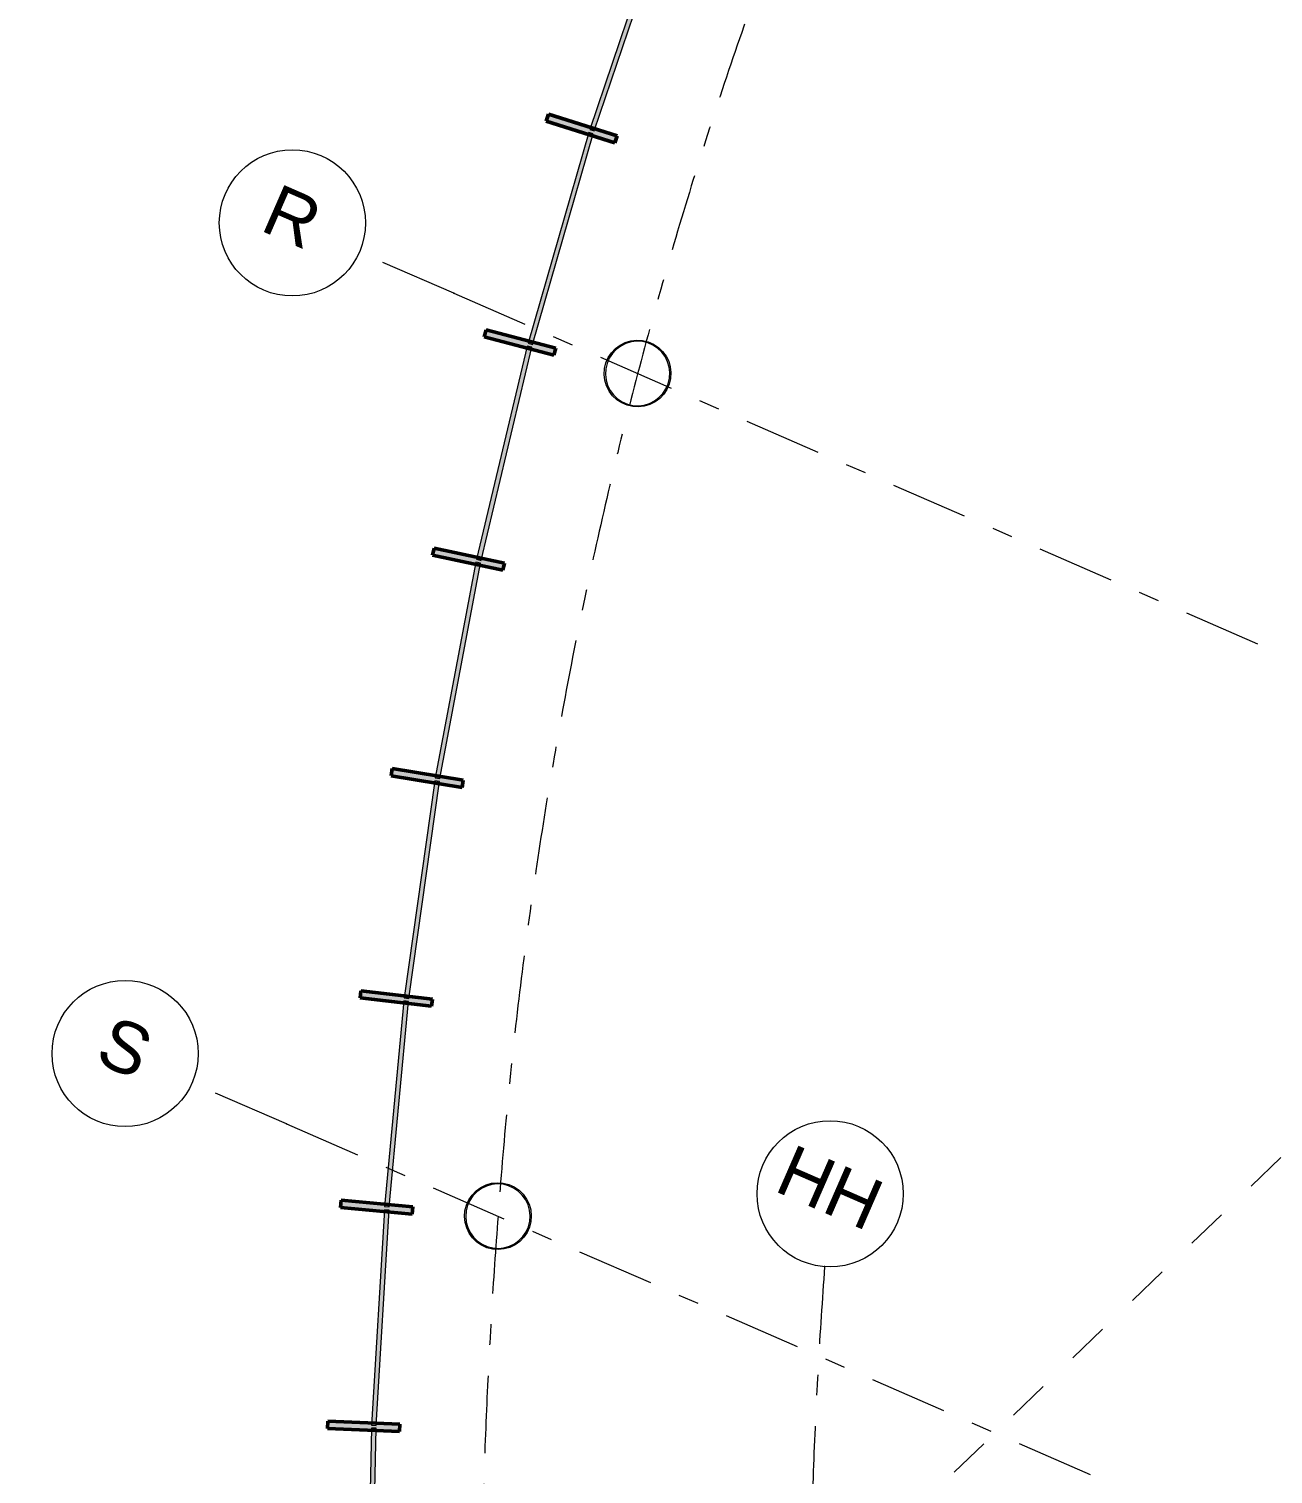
# Model space of a CAD drawing. Header units: millimetres. Extents: x -50172 to 90294, y -80883 to 25069.
# Drawn here: x -47615 to -39102, y -55960 to -46074 of the extents above; entities that cross this region are included whole.
import ezdxf
from ezdxf.enums import TextEntityAlignment as Align

# ---------------------------------------------------------------- set-up
doc = ezdxf.new("R2010")
doc.units = ezdxf.units.MM
doc.header["$MEASUREMENT"] = 0
doc.linetypes.add('Dashed', pattern=[564.444447, 282.222223, -282.222223])
doc.linetypes.add('Double Dashed', pattern=[1093.611073, 529.166651, -211.666656, 141.111112, -211.666656])
for name, color, linetype in [('COLUMN.IFC Import', 7, 'Continuous'), ('New_A-15-MG_Structural_Grid_Phase_2', 7, 'Continuous'), ('New_A-25-M_Curtain_Wall', 7, 'Continuous')]:
    doc.layers.add(name, color=color, linetype=linetype)
for name, color, linetype, lineweight in [('COLUMN.IFC Import_Pen_No__2', 8, 'Continuous', 15), ('New_A-25-M_Curtain_Wall_Pen_No__1', 7, 'Continuous', 13), ('New_A-95-P_Drawing_Pen_No__1', 7, 'Continuous', 13)]:
    doc.layers.add(name, color=color, linetype=linetype, lineweight=lineweight)
for name, color, linetype, lineweight, true_color in [('New_A-15-MG_Structural_Grid_Phase_2_Pen_No__222', 7, 'Continuous', 13, 0x65af33), ('New_A-25-M_Curtain_Wall_Pen_No__144', 7, 'Continuous', 0, 0xc8c8c8), ('New_A-25-M_Curtain_Wall_Pen_No__165', 7, 'Continuous', 0, 0x006060), ('New_A-25-M_Curtain_Wall_Pen_No__27', 7, 'Continuous', 50, 0x2a2a2a)]:
    doc.layers.add(name, color=color, linetype=linetype, lineweight=lineweight, true_color=true_color)
doc.styles.add('GENERATED_STYLE_4', font='')
doc.styles.get('GENERATED_STYLE_4').set_extended_font_data('Swis721 BT')

# ---------------------------------------------------------------- blocks, each defined once
blk = doc.blocks.new('Curtain Wall_19_1')
at = {"layer": 'New_A-25-M_Curtain_Wall_Pen_No__144', "linetype": 'Continuous'}
for points in [[(-44060, -46657.8), (-44075, -46705.5), (-43605.6, -46852.9), (-43590.6, -46805.2)], [(-44486.4, -48132.3), (-44499.1, -48180.6), (-44023.3, -48305.8), (-44010.6, -48257.4)], [(-44842.9, -49625.2), (-44853.3, -49674.1), (-44372.2, -49776.7), (-44361.7, -49727.8)], [(-45128.7, -51133.2), (-45136.8, -51182.6), (-44651.3, -51262.4), (-44643.2, -51213)], [(-45343.1, -52652.8), (-45348.9, -52702.5), (-44860.2, -52759.7), (-44854.4, -52710)], [(-45478.4, -54086.4), (-45483.1, -54136.1), (-44993.2, -54182.2), (-44988.6, -54132.4)]]:
    blk.add_hatch(color=256, dxfattribs=at).paths.add_polyline_path(points)
at = {"layer": 'New_A-25-M_Curtain_Wall_Pen_No__165', "linetype": 'Continuous', "lineweight": 0, "true_color": 0x001818}
for points in [[(-43295, -45341.6), (-43778, -46761.7), (-43747.7, -46772), (-43264.7, -45351.9)], [(-43784.2, -46781.5), (-44199.8, -48222.8), (-44169, -48231.6), (-43753.5, -46790.4)], [(-44205.1, -48242.8), (-44552.3, -49702.1), (-44521.2, -49709.5), (-44173.9, -48250.2)], [(-44556.6, -49722.4), (-44834.8, -51196.4), (-44803.4, -51202.3), (-44525.2, -49728.3)], [(-44838.2, -51216.8), (-45046.6, -52702.3), (-45014.9, -52706.7), (-44806.5, -51221.3)], [(-45049, -52722.9), (-45181.1, -54129.4), (-45149.3, -54132.3), (-45017.2, -52725.9)]]:
    blk.add_hatch(color=168, dxfattribs=at).paths.add_polyline_path(points)
at = {"layer": 'New_A-25-M_Curtain_Wall_Pen_No__1', "linetype": 'Continuous'}
for p, q in [((-43295, -45341.6), (-43778, -46761.7)), ((-43747.7, -46772), (-43264.7, -45351.9)), ((-43784.2, -46781.5), (-44199.8, -48222.8)), ((-44169, -48231.6), (-43753.5, -46790.4)), ((-43753.5, -46790.4), (-43784.2, -46781.5)), ((-43778, -46761.7), (-43747.7, -46772)), ((-44205.1, -48242.8), (-44552.3, -49702.1)), ((-44173.9, -48250.2), (-44205.1, -48242.8)), ((-44199.8, -48222.8), (-44169, -48231.6)), ((-44521.2, -49709.5), (-44173.9, -48250.2)), ((-44556.6, -49722.4), (-44834.8, -51196.4)), ((-44525.2, -49728.3), (-44556.6, -49722.4)), ((-44552.3, -49702.1), (-44521.2, -49709.5)), ((-44803.4, -51202.3), (-44525.2, -49728.3)), ((-44834.8, -51196.4), (-44803.4, -51202.3)), ((-44838.2, -51216.8), (-45046.6, -52702.3)), ((-45014.9, -52706.7), (-44806.5, -51221.3)), ((-44806.5, -51221.3), (-44838.2, -51216.8)), ((-45049, -52722.9), (-45181.1, -54129.4)), ((-45149.3, -54132.3), (-45017.2, -52725.9)), ((-45017.2, -52725.9), (-45049, -52722.9)), ((-45046.6, -52702.3), (-45014.9, -52706.7)), ((-45181.1, -54129.4), (-45149.3, -54132.3))]:
    blk.add_line(p, q, dxfattribs=at)
at = {"layer": 'New_A-25-M_Curtain_Wall_Pen_No__27', "linetype": 'Continuous'}
for p, q in [((-44060, -46657.8), (-44075, -46705.5)), ((-43590.6, -46805.2), (-44060, -46657.8)), ((-44075, -46705.5), (-43605.6, -46852.9)), ((-43605.6, -46852.9), (-43590.6, -46805.2)), ((-44486.4, -48132.3), (-44499.1, -48180.6)), ((-44010.6, -48257.4), (-44486.4, -48132.3)), ((-44499.1, -48180.6), (-44023.3, -48305.8)), ((-44023.3, -48305.8), (-44010.6, -48257.4)), ((-44842.9, -49625.2), (-44853.3, -49674.1)), ((-44361.7, -49727.8), (-44842.9, -49625.2)), ((-44853.3, -49674.1), (-44372.2, -49776.7)), ((-44372.2, -49776.7), (-44361.7, -49727.8)), ((-45128.7, -51133.2), (-45136.8, -51182.6)), ((-45136.8, -51182.6), (-44651.3, -51262.4)), ((-44643.2, -51213), (-45128.7, -51133.2)), ((-44651.3, -51262.4), (-44643.2, -51213)), ((-45343.1, -52652.8), (-45348.9, -52702.5)), ((-44854.4, -52710), (-45343.1, -52652.8)), ((-45348.9, -52702.5), (-44860.2, -52759.7)), ((-44860.2, -52759.7), (-44854.4, -52710)), ((-45478.4, -54086.4), (-45483.1, -54136.1)), ((-45483.1, -54136.1), (-44993.2, -54182.2)), ((-44988.6, -54132.4), (-45478.4, -54086.4)), ((-44993.2, -54182.2), (-44988.6, -54132.4))]:
    blk.add_line(p, q, dxfattribs=at)
blk = doc.blocks.new('Curtain Wall_22_1')
at = {"layer": 'New_A-25-M_Curtain_Wall_Pen_No__144', "linetype": 'Continuous'}
blk.add_hatch(color=256, dxfattribs=at).paths.add_polyline_path([(-45569.2, -55597.5), (-45571.2, -55647.5), (-45079.6, -55667.5), (-45077.6, -55617.5)])
at = {"layer": 'New_A-25-M_Curtain_Wall_Pen_No__165', "linetype": 'Continuous', "lineweight": 0, "true_color": 0x001818}
for points in [[(-45182.8, -54152), (-45269.8, -55624.4), (-45237.9, -55626.3), (-45150.8, -54153.9)], [(-45270.7, -55645), (-45303.5, -57124.6), (-45271.5, -57125.3), (-45238.7, -55645.7)]]:
    blk.add_hatch(color=168, dxfattribs=at).paths.add_polyline_path(points)
at = {"layer": 'New_A-25-M_Curtain_Wall_Pen_No__1', "linetype": 'Continuous'}
for p, q in [((-45182.8, -54152), (-45269.8, -55624.4)), ((-45237.9, -55626.3), (-45150.8, -54153.9)), ((-45150.8, -54153.9), (-45182.8, -54152)), ((-45270.7, -55645), (-45303.5, -57124.6)), ((-45271.5, -57125.3), (-45238.7, -55645.7)), ((-45238.7, -55645.7), (-45270.7, -55645)), ((-45269.8, -55624.4), (-45237.9, -55626.3))]:
    blk.add_line(p, q, dxfattribs=at)
at = {"layer": 'New_A-25-M_Curtain_Wall_Pen_No__27', "linetype": 'Continuous'}
for p, q in [((-45569.2, -55597.5), (-45571.2, -55647.5)), ((-45571.2, -55647.5), (-45079.6, -55667.5)), ((-45077.6, -55617.5), (-45569.2, -55597.5)), ((-45079.6, -55667.5), (-45077.6, -55617.5))]:
    blk.add_line(p, q, dxfattribs=at)
blk = doc.blocks.new('Standard grid marker_4')
at = {"layer": 'New_A-15-MG_Structural_Grid_Phase_2_Pen_No__222', "linetype": 'Double Dashed'}
for p, q in [((705.1, 0), (0, 0)), ((705.1, 0), (13419.3, 0)), ((13419.3, 0), (14124.4, 0))]:
    blk.add_line(p, q, dxfattribs=at)
at = {"layer": 'New_A-15-MG_Structural_Grid_Phase_2_Pen_No__222', "linetype": 'Continuous'}
blk.add_circle((-500, 0), 500, dxfattribs=at)
at = {"layer": 'New_A-15-MG_Structural_Grid_Phase_2_Pen_No__222', "linetype": 'Double Dashed'}
blk.add_point((705.1, 0), dxfattribs=at)
blk.add_point((705.1, 0), dxfattribs=at)
at = {"layer": 'New_A-15-MG_Structural_Grid_Phase_2_Pen_No__222', "style": 'GENERATED_STYLE_4'}
blk.add_attdef('AC_MarkerText_1', text='', height=350, rotation=359.99987, dxfattribs=at).set_placement((-500, 42.7), align=Align.MIDDLE_CENTER)
blk = doc.blocks.new('Standard grid marker_5')
at = {"layer": 'New_A-15-MG_Structural_Grid_Phase_2_Pen_No__222', "linetype": 'Double Dashed'}
for p, q in [((705.1, 0), (0, 0)), ((705.1, 0), (14640.5, 0)), ((14640.5, 0), (15345.6, 0))]:
    blk.add_line(p, q, dxfattribs=at)
at = {"layer": 'New_A-15-MG_Structural_Grid_Phase_2_Pen_No__222', "linetype": 'Continuous'}
blk.add_circle((-500, 0), 500, dxfattribs=at)
at = {"layer": 'New_A-15-MG_Structural_Grid_Phase_2_Pen_No__222', "linetype": 'Double Dashed'}
blk.add_point((705.1, 0), dxfattribs=at)
blk.add_point((705.1, 0), dxfattribs=at)
at = {"layer": 'New_A-15-MG_Structural_Grid_Phase_2_Pen_No__222', "style": 'GENERATED_STYLE_4'}
blk.add_attdef('AC_MarkerText_1', text='', height=350, rotation=360, dxfattribs=at).set_placement((-500, 43.4), align=Align.MIDDLE_CENTER)
blk = doc.blocks.new('Standard grid marker_6')
at = {"layer": 'New_A-15-MG_Structural_Grid_Phase_2_Pen_No__222', "linetype": 'Double Dashed'}
for p, q in [((705.1, 0), (0, 0)), ((705.1, 0), (20648.9, 0)), ((20648.9, 0), (21354, 0))]:
    blk.add_line(p, q, dxfattribs=at)
at = {"layer": 'New_A-15-MG_Structural_Grid_Phase_2_Pen_No__222', "linetype": 'Continuous'}
blk.add_circle((-500, 0), 500, dxfattribs=at)
at = {"layer": 'New_A-15-MG_Structural_Grid_Phase_2_Pen_No__222', "linetype": 'Double Dashed'}
blk.add_point((705.1, 0), dxfattribs=at)
blk.add_point((705.1, 0), dxfattribs=at)
at = {"layer": 'New_A-15-MG_Structural_Grid_Phase_2_Pen_No__222', "style": 'GENERATED_STYLE_4'}
blk.add_attdef('AC_MarkerText_1', text='', height=350, rotation=360, dxfattribs=at).set_placement((-500, 34.1), align=Align.MIDDLE_CENTER)
blk = doc.blocks.new('Standard grid marker_24')
at = {"layer": 'New_A-15-MG_Structural_Grid_Phase_2_Pen_No__222', "linetype": 'Double Dashed'}
blk.add_line((23031.3, 21499.3), (23031.2, 21499.5), dxfattribs=at)
blk.add_arc((0, 0), 31506.5, 0, 43.02955, dxfattribs=at)
blk = doc.blocks.new('Standard grid marker_25')
at = {"layer": 'New_A-15-MG_Structural_Grid_Phase_2_Pen_No__222', "linetype": 'Double Dashed'}
for p, q in [((40013.6, 5295.8), (40013.6, 5295.8)), ((40362.5, 0), (40362.5, 0))]:
    blk.add_line(p, q, dxfattribs=at)
blk.add_arc((0, 0), 40362.5, 0, 7.53923, dxfattribs=at)
blk = doc.blocks.new('Standard grid marker_28')
at = {"layer": 'New_A-15-MG_Structural_Grid_Phase_2_Pen_No__222', "linetype": 'Double Dashed'}
blk.add_line((37050.4, 0), (37050.4, 0), dxfattribs=at)
blk.add_line((37050.4, 0), (37050.4, 0), dxfattribs=at)
at = {"layer": 'New_A-15-MG_Structural_Grid_Phase_2_Pen_No__222', "linetype": 'Continuous'}
blk.add_circle((37050.4, -500), 500, dxfattribs=at)
at = {"layer": 'New_A-15-MG_Structural_Grid_Phase_2_Pen_No__222', "linetype": 'Double Dashed'}
blk.add_arc((0, 0), 37050.4, 0, 16.8007, dxfattribs=at)
blk.add_point((37050.4, 0), dxfattribs=at)
at = {"layer": 'New_A-15-MG_Structural_Grid_Phase_2_Pen_No__222', "style": 'GENERATED_STYLE_4'}
blk.add_attdef('AC_MarkerText_1', text='', height=350, rotation=160.71411, dxfattribs=at).set_placement((37050.4, -456.6), align=Align.MIDDLE_CENTER)
blk = doc.blocks.new('Column 169')
at = {"layer": 'COLUMN.IFC Import_Pen_No__2', "linetype": 'Continuous'}
for p, q in [((-146.877, 175.041), (-114.25, 197.887)), ((-114.25, 197.887), (-78.152, 214.72)), ((-75.415, 207.202), (-110.25, 190.959)), ((-78.152, 214.72), (-39.679, 225.029)), ((-38.289, 217.15), (-75.415, 207.202)), ((-39.679, 225.029), (0, 228.5)), ((0, 220.5), (-38.289, 217.15)), ((0, 228.5), (39.679, 225.029)), ((38.289, 217.15), (0, 220.5)), ((75.415, 207.202), (38.289, 217.15)), ((39.679, 225.029), (78.152, 214.72)), ((110.25, 190.959), (75.415, 207.202)), ((78.152, 214.72), (114.25, 197.887)), ((114.25, 197.887), (146.877, 175.041)), ((-214.72, 78.152), (-197.887, 114.25)), ((-190.959, 110.25), (-207.202, 75.415)), ((-197.887, 114.25), (-175.041, 146.877)), ((-168.913, 141.735), (-190.959, 110.25)), ((-175.041, 146.877), (-146.877, 175.041)), ((-141.735, 168.913), (-168.913, 141.735)), ((-110.25, 190.959), (-141.735, 168.913)), ((141.735, 168.913), (110.25, 190.959)), ((168.913, 141.735), (141.735, 168.913)), ((146.877, 175.041), (175.041, 146.877)), ((190.959, 110.25), (168.913, 141.735)), ((175.041, 146.877), (197.887, 114.25)), ((207.202, 75.415), (190.959, 110.25)), ((197.887, 114.25), (214.72, 78.152)), ((-228.5, 0), (-225.029, 39.679)), ((-225.029, 39.679), (-214.72, 78.152)), ((-217.15, 38.289), (-220.5, 0)), ((-207.202, 75.415), (-217.15, 38.289)), ((217.15, 38.289), (207.202, 75.415)), ((214.72, 78.152), (225.029, 39.679)), ((220.5, 0), (217.15, 38.289)), ((217.15, -38.289), (220.5, 0)), ((225.029, 39.679), (228.5, 0)), ((228.5, 0), (225.029, -39.679)), ((-225.029, -39.679), (-228.5, 0)), ((-214.72, -78.152), (-225.029, -39.679)), ((-220.5, 0), (-217.15, -38.289)), ((-217.15, -38.289), (-207.202, -75.415)), ((-197.887, -114.25), (-214.72, -78.152)), ((-207.202, -75.415), (-190.959, -110.25)), ((190.959, -110.25), (207.202, -75.415)), ((214.72, -78.152), (197.887, -114.25)), ((207.202, -75.415), (217.15, -38.289)), ((225.029, -39.679), (214.72, -78.152)), ((-175.041, -146.877), (-197.887, -114.25)), ((-190.959, -110.25), (-168.913, -141.735)), ((-146.877, -175.041), (-175.041, -146.877)), ((-168.913, -141.735), (-141.735, -168.913)), ((-114.25, -197.887), (-146.877, -175.041)), ((-141.735, -168.913), (-110.25, -190.959)), ((-110.25, -190.959), (-75.415, -207.202)), ((75.415, -207.202), (110.25, -190.959)), ((110.25, -190.959), (141.735, -168.913)), ((146.877, -175.041), (114.25, -197.887)), ((141.735, -168.913), (168.913, -141.735)), ((175.041, -146.877), (146.877, -175.041)), ((168.913, -141.735), (190.959, -110.25)), ((197.887, -114.25), (175.041, -146.877)), ((-78.152, -214.72), (-114.25, -197.887)), ((-39.679, -225.029), (-78.152, -214.72)), ((-75.415, -207.202), (-38.289, -217.15)), ((0, -228.5), (-39.679, -225.029)), ((-38.289, -217.15), (0, -220.5)), ((0, -220.5), (38.289, -217.15)), ((39.679, -225.029), (0, -228.5)), ((38.289, -217.15), (75.415, -207.202)), ((78.152, -214.72), (39.679, -225.029)), ((114.25, -197.887), (78.152, -214.72))]:
    blk.add_line(p, q, dxfattribs=at)
blk = doc.blocks.new('Column 172')
at = {"layer": 'COLUMN.IFC Import_Pen_No__2', "linetype": 'Continuous'}
for p, q in [((-146.877, 175.041), (-114.25, 197.887)), ((-114.25, 197.887), (-78.152, 214.72)), ((-75.415, 207.202), (-110.25, 190.959)), ((-78.152, 214.72), (-39.679, 225.029)), ((-38.289, 217.15), (-75.415, 207.202)), ((-39.679, 225.029), (0, 228.5)), ((0, 220.5), (-38.289, 217.15)), ((0, 228.5), (39.679, 225.029)), ((38.289, 217.15), (0, 220.5)), ((75.415, 207.202), (38.289, 217.15)), ((39.679, 225.029), (78.152, 214.72)), ((110.25, 190.959), (75.415, 207.202)), ((78.152, 214.72), (114.25, 197.887)), ((114.25, 197.887), (146.877, 175.041)), ((-214.72, 78.152), (-197.887, 114.25)), ((-190.959, 110.25), (-207.202, 75.415)), ((-197.887, 114.25), (-175.041, 146.877)), ((-168.913, 141.735), (-190.959, 110.25)), ((-175.041, 146.877), (-146.877, 175.041)), ((-141.735, 168.913), (-168.913, 141.735)), ((-110.25, 190.959), (-141.735, 168.913)), ((141.735, 168.913), (110.25, 190.959)), ((168.913, 141.735), (141.735, 168.913)), ((146.877, 175.041), (175.041, 146.877)), ((190.959, 110.25), (168.913, 141.735)), ((175.041, 146.877), (197.887, 114.25)), ((207.202, 75.415), (190.959, 110.25)), ((197.887, 114.25), (214.72, 78.152)), ((-228.5, 0), (-225.029, 39.679)), ((-225.029, 39.679), (-214.72, 78.152)), ((-217.15, 38.289), (-220.5, 0)), ((-207.202, 75.415), (-217.15, 38.289)), ((217.15, 38.289), (207.202, 75.415)), ((214.72, 78.152), (225.029, 39.679)), ((220.5, 0), (217.15, 38.289)), ((217.15, -38.289), (220.5, 0)), ((225.029, 39.679), (228.5, 0)), ((228.5, 0), (225.029, -39.679)), ((-225.029, -39.679), (-228.5, 0)), ((-214.72, -78.152), (-225.029, -39.679)), ((-220.5, 0), (-217.15, -38.289)), ((-217.15, -38.289), (-207.202, -75.415)), ((-197.887, -114.25), (-214.72, -78.152)), ((-207.202, -75.415), (-190.959, -110.25)), ((190.959, -110.25), (207.202, -75.415)), ((214.72, -78.152), (197.887, -114.25)), ((207.202, -75.415), (217.15, -38.289)), ((225.029, -39.679), (214.72, -78.152)), ((-175.041, -146.877), (-197.887, -114.25)), ((-190.959, -110.25), (-168.913, -141.735)), ((-146.877, -175.041), (-175.041, -146.877)), ((-168.913, -141.735), (-141.735, -168.913)), ((-114.25, -197.887), (-146.877, -175.041)), ((-141.735, -168.913), (-110.25, -190.959)), ((-110.25, -190.959), (-75.415, -207.202)), ((75.415, -207.202), (110.25, -190.959)), ((110.25, -190.959), (141.735, -168.913)), ((146.877, -175.041), (114.25, -197.887)), ((141.735, -168.913), (168.913, -141.735)), ((175.041, -146.877), (146.877, -175.041)), ((168.913, -141.735), (190.959, -110.25)), ((197.887, -114.25), (175.041, -146.877)), ((-78.152, -214.72), (-114.25, -197.887)), ((-39.679, -225.029), (-78.152, -214.72)), ((-75.415, -207.202), (-38.289, -217.15)), ((0, -228.5), (-39.679, -225.029)), ((-38.289, -217.15), (0, -220.5)), ((0, -220.5), (38.289, -217.15)), ((39.679, -225.029), (0, -228.5)), ((38.289, -217.15), (75.415, -207.202)), ((78.152, -214.72), (39.679, -225.029)), ((114.25, -197.887), (78.152, -214.72))]:
    blk.add_line(p, q, dxfattribs=at)

msp = doc.modelspace()

# ---------------------------------------------------------------- linework, layer by layer
at = {"layer": 'New_A-95-P_Drawing_Pen_No__1', "linetype": 'Dashed'}
msp.add_line((-44942.9, -59472.2), (-14816.6, -30444.5), dxfattribs=at)

# ---------------------------------------------------------------- block references
at = {"layer": 'COLUMN.IFC Import', "linetype": 'Continuous', "zscale": 1000}
for name, p, rotation in [('Column 169', (-43450.1, -48431.1), 71.55753909869667), ('Column 172', (-44405.8, -54195.1), 80.78632845128783)]:
    msp.add_blockref(name, p, dxfattribs=dict(at, rotation=rotation))
at = {"layer": 'New_A-15-MG_Structural_Grid_Phase_2', "color": 8, "linetype": 'Continuous', "lineweight": 15, "zscale": 1000}
for name, p, rotation in [('Standard grid marker_24', (-12978.9, -56444.6), 132.8760517734848), ('Standard grid marker_25', (-4159.5, -57266.1), 175.6366465400281)]:
    msp.add_blockref(name, p, dxfattribs=dict(at, rotation=rotation))
at = {"layer": 'New_A-15-MG_Structural_Grid_Phase_2', "color": 8, "linetype": 'Continuous', "lineweight": 15}
ref = msp.add_blockref('Standard grid marker_6', (-43500.2, -41953.1), dxfattribs=dict(at, zscale=1000, rotation=336.440411583993))
ref.add_attrib('AC_MarkerText_1', 'Q', dxfattribs={"layer": 'New_A-15-MG_Structural_Grid_Phase_2_Pen_No__222', "color": 85, "true_color": 0x65af33, "height": 350, "rotation": 336.44041, "style": 'GENERATED_STYLE_4'}).set_placement((-43958.5, -41719.2), align=Align.MIDDLE_CENTER)
ref = msp.add_blockref('Standard grid marker_5', (-45353.6, -47600.5), dxfattribs=dict(at, zscale=1000, rotation=336.440411583993))
ref.add_attrib('AC_MarkerText_1', 'R', dxfattribs={"layer": 'New_A-15-MG_Structural_Grid_Phase_2_Pen_No__222', "color": 85, "true_color": 0x65af33, "height": 350, "rotation": 336.44041, "style": 'GENERATED_STYLE_4'}).set_placement((-45811.9, -47357.3), align=Align.MIDDLE_CENTER)
ref = msp.add_blockref('Standard grid marker_4', (-46498.1, -53282.6), dxfattribs=dict(at, zscale=1000, rotation=336.440536925842))
ref.add_attrib('AC_MarkerText_1', 'S', dxfattribs={"layer": 'New_A-15-MG_Structural_Grid_Phase_2_Pen_No__222', "color": 85, "true_color": 0x65af33, "height": 350, "rotation": 336.44041, "style": 'GENERATED_STYLE_4'}).set_placement((-46956.4, -53040.1), align=Align.MIDDLE_CENTER)
ref = msp.add_blockref('Standard grid marker_28', (-5223, -57301.7), dxfattribs=dict(at, zscale=1000, rotation=175.7263039143517))
ref.add_attrib('AC_MarkerText_1', 'HH', dxfattribs={"layer": 'New_A-15-MG_Structural_Grid_Phase_2_Pen_No__222', "color": 85, "true_color": 0x65af33, "height": 350, "rotation": 336.44041, "style": 'GENERATED_STYLE_4'}).set_placement((-42133.2, -53998.6), align=Align.MIDDLE_CENTER)
at = {"layer": 'New_A-25-M_Curtain_Wall', "linetype": 'Continuous', "lineweight": 0}
for name in ['Curtain Wall_19_1', 'Curtain Wall_22_1']:
    msp.add_blockref(name, (0, 0), dxfattribs=at)

doc.saveas('drawing.dxf')
